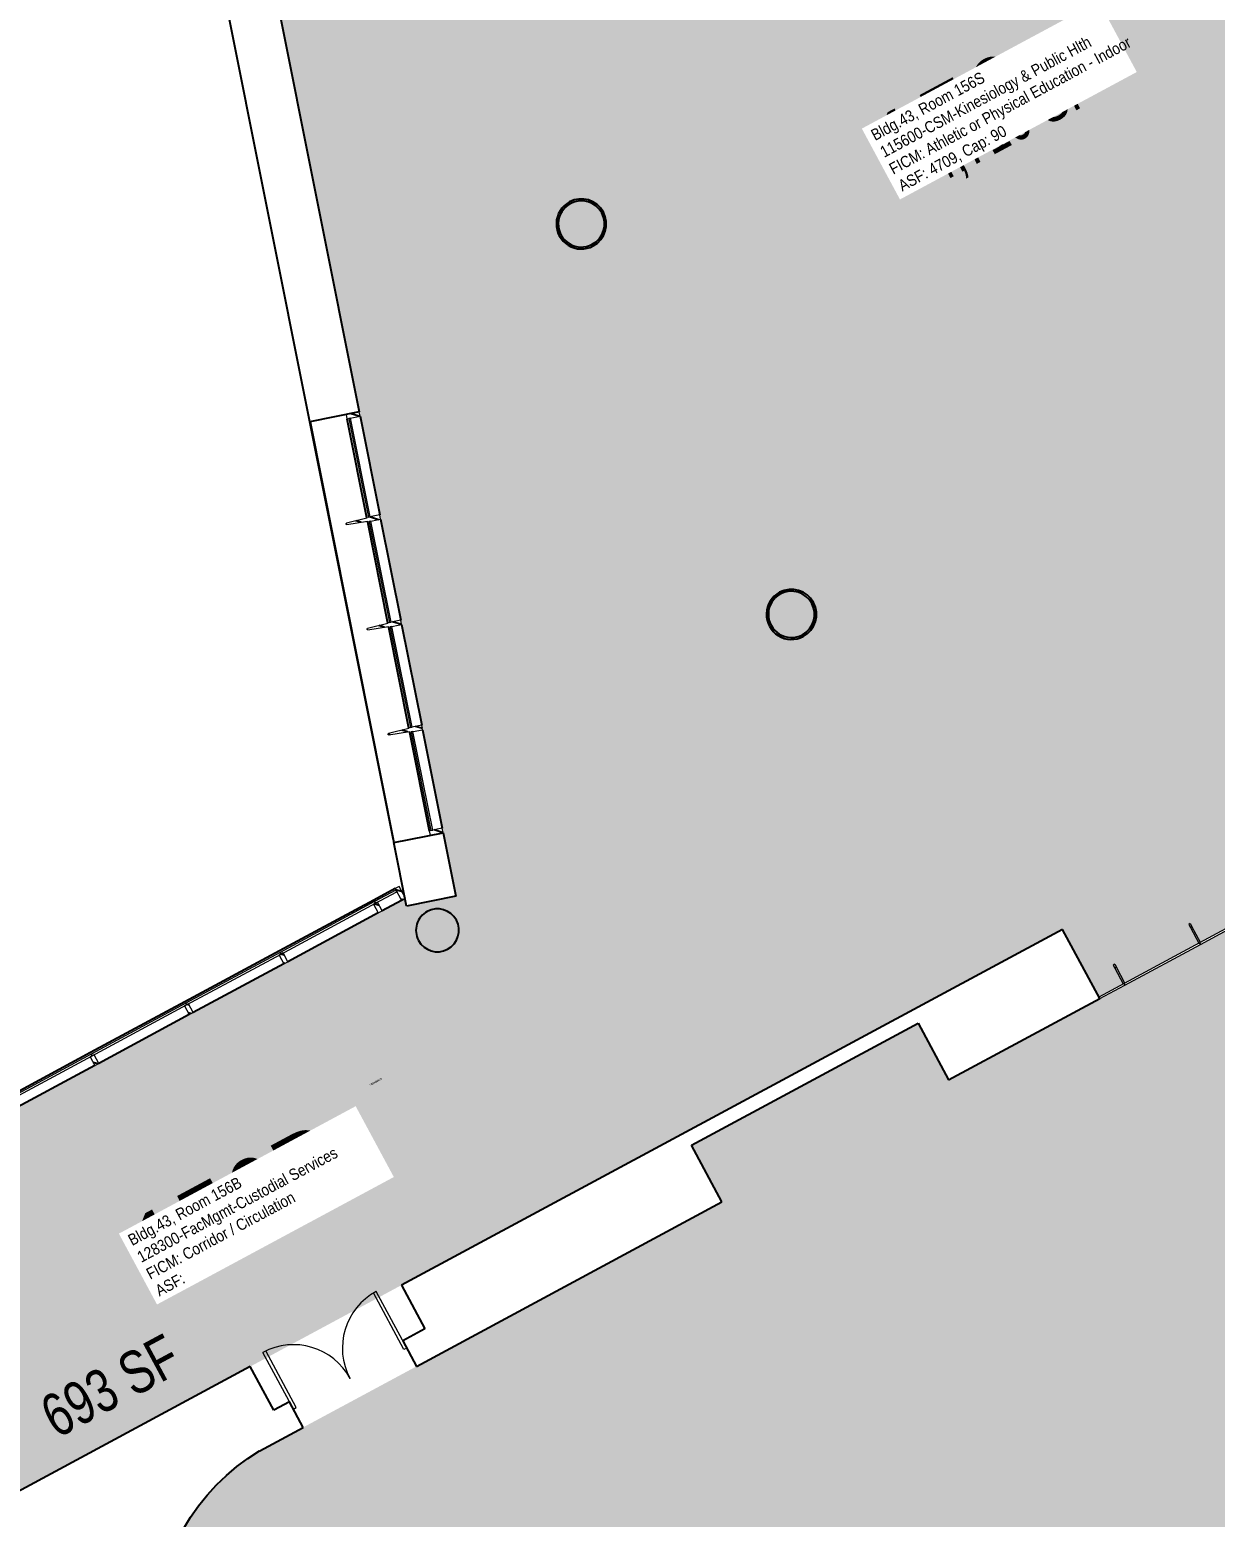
# Model space of a CAD drawing. Header units: inches. Extents: x 69213682 to 69221478, y 27658977 to 27667505.
# Drawn here: x 69218140 to 69218803, y 27662221 to 27663053 of the extents above; entities that cross this region are included whole.
import ezdxf
from ezdxf.enums import TextEntityAlignment as Align

# ---------------------------------------------------------------- set-up
doc = ezdxf.new("R2010")
doc.units = ezdxf.units.IN
doc.header["$LTSCALE"] = 100
doc.header["$MEASUREMENT"] = 0
for name, color, linetype in [('A-DOOR', 2, 'CONTINUOUS'), ('A-FLOR', 3, 'CONTINUOUS'), ('A-GLAZ', 1, 'CONTINUOUS'), ('A-IDEN-RNUM', 7, 'CONTINUOUS'), ('A-IDEN-SNUM', 4, 'CONTINUOUS'), ('A-IDEN-VNUM', 4, 'CONTINUOUS'), ('A-WALL', 5, 'CONTINUOUS'), ('AREA-TEXT', 3, 'CONTINUOUS'), ('Rooms-Category-Color', 7, 'CONTINUOUS'), ('Rooms-College-Color', 7, 'CONTINUOUS'), ('Rooms-Department-Color', 7, 'CONTINUOUS'), ('Rooms-Division-Color', 7, 'CONTINUOUS'), ('Rooms-Information', 7, 'CONTINUOUS')]:
    doc.layers.add(name, color=color, linetype=linetype)
doc.styles.add('CP_AREA', font='arial.ttf', dxfattribs={"height": 15})
doc.styles.add('CP_ROOMSNUMBER', font='arial.ttf', dxfattribs={"height": 1})
doc.styles.add('CP_ROOMVNUMBER', font='arial.ttf', dxfattribs={"width": 0.85, "height": 0.075})

# ---------------------------------------------------------------- blocks, each defined once
blk = doc.blocks.new('System Panel - SLO Glazed-147-BACKGROUND Level 1 Parent View')
at = {"layer": 'A-GLAZ', "lineweight": 15}
for p, q in [((6.77, 0.5), (-6.77, 0.5)), ((-6.77, 0.5), (-6.77, -0.5)), ((6.77, -0.5), (6.77, 0.5)), ((-6.77, -0.5), (6.77, -0.5))]:
    blk.add_line(p, q, dxfattribs=at)
blk = doc.blocks.new('System Panel - SLO Glazed-146-BACKGROUND Level 1 Parent View')
at = {"layer": 'A-GLAZ', "lineweight": 15}
for p, q in [((30, 0.5), (-30, 0.5)), ((-30, 0.5), (-30, -0.5)), ((30, -0.5), (30, 0.5)), ((-30, -0.5), (30, -0.5))]:
    blk.add_line(p, q, dxfattribs=at)
blk = doc.blocks.new('System Panel - SLO Glazed-145-BACKGROUND Level 1 Parent View')
at = {"layer": 'A-GLAZ', "lineweight": 15}
for p, q in [((30, 0.5), (-30, 0.5)), ((-30, 0.5), (-30, -0.5)), ((30, -0.5), (30, 0.5)), ((-30, -0.5), (30, -0.5))]:
    blk.add_line(p, q, dxfattribs=at)
blk = doc.blocks.new('System Panel - SLO Glazed-144-BACKGROUND Level 1 Parent View')
at = {"layer": 'A-GLAZ', "lineweight": 15}
for p, q in [((30, 0.5), (-30, 0.5)), ((-30, 0.5), (-30, -0.5)), ((30, -0.5), (30, 0.5)), ((-30, -0.5), (30, -0.5))]:
    blk.add_line(p, q, dxfattribs=at)
blk = doc.blocks.new('System Panel - SLO Glazed-935-BACKGROUND Level 1 Parent View')
at = {"layer": 'A-GLAZ', "lineweight": 15}
for p, q in [((30, 0.5), (-30, 0.5)), ((-30, 0.5), (-30, -0.5)), ((30, -0.5), (30, 0.5)), ((-30, -0.5), (30, -0.5))]:
    blk.add_line(p, q, dxfattribs=at)
blk = doc.blocks.new('System Panel - SLO Glazed-787-BACKGROUND Level 1 Parent View')
at = {"layer": 'A-GLAZ', "lineweight": 15}
for p, q in [((28.125, 0.5), (-28.125, 0.5)), ((-28.125, 0.5), (-28.125, -0.5)), ((28.125, -0.5), (28.125, 0.5)), ((-28.125, -0.5), (28.125, -0.5))]:
    blk.add_line(p, q, dxfattribs=at)
blk = doc.blocks.new('System Panel - SLO Glazed-786-BACKGROUND Level 1 Parent View')
at = {"layer": 'A-GLAZ', "lineweight": 15}
for p, q in [((28.125, 0.5), (-28.125, 0.5)), ((-28.125, 0.5), (-28.125, -0.5)), ((28.125, -0.5), (28.125, 0.5)), ((-28.125, -0.5), (28.125, -0.5))]:
    blk.add_line(p, q, dxfattribs=at)
blk = doc.blocks.new('System Panel - SLO Glazed-782-BACKGROUND Level 1 Parent View')
at = {"layer": 'A-GLAZ', "lineweight": 15}
for p, q in [((28.75, 0.5), (-28.75, 0.5)), ((-28.75, 0.5), (-28.75, -0.5)), ((28.75, -0.5), (28.75, 0.5)), ((-28.75, -0.5), (28.75, -0.5))]:
    blk.add_line(p, q, dxfattribs=at)
blk = doc.blocks.new('System Panel - SLO Glazed-780-BACKGROUND Level 1 Parent View')
at = {"layer": 'A-GLAZ', "lineweight": 15}
for p, q in [((28.75, 0.5), (-28.75, 0.5)), ((-28.75, 0.5), (-28.75, -0.5)), ((28.75, -0.5), (28.75, 0.5)), ((-28.75, -0.5), (28.75, -0.5))]:
    blk.add_line(p, q, dxfattribs=at)
blk = doc.blocks.new('System Panel - Glazed-472-BACKGROUND Level 1 Parent View')
at = {"layer": 'A-GLAZ', "lineweight": 15}
for p, q in [((8, 1.75), (-8, 1.75)), ((-8, 1.75), (-8, 0.75)), ((-8, 0.75), (8, 0.75)), ((8, 0.75), (8, 1.75))]:
    blk.add_line(p, q, dxfattribs=at)
blk = doc.blocks.new('System Panel - Glazed-471-BACKGROUND Level 1 Parent View')
at = {"layer": 'A-GLAZ', "lineweight": 15}
for p, q in [((24, 1.75), (-24, 1.75)), ((-24, 1.75), (-24, 0.75)), ((-24, 0.75), (24, 0.75)), ((24, 0.75), (24, 1.75))]:
    blk.add_line(p, q, dxfattribs=at)
blk = doc.blocks.new('System Panel - Glazed-470-BACKGROUND Level 1 Parent View')
at = {"layer": 'A-GLAZ', "lineweight": 15}
for p, q in [((24, 1.75), (-24, 1.75)), ((-24, 1.75), (-24, 0.75)), ((-24, 0.75), (24, 0.75)), ((24, 0.75), (24, 1.75))]:
    blk.add_line(p, q, dxfattribs=at)
blk = doc.blocks.new('Double-Flush - SLO 72_ x 93_ 60 MIN-351-BACKGROUND Level 1 Parent View')
at = {"layer": 'A-DOOR', "lineweight": 20}
for p, q in [((-36, -5.81), (-36, -41.81)), ((-36, -5.81), (-34.25, -5.81)), ((-34.25, -5.81), (-34.25, -41.81)), ((34.25, -5.81), (34.25, -41.77)), ((36, -5.81), (34.25, -5.81)), ((36, -5.81), (36, -41.81)), ((-36, -41.81), (-34.25, -41.81))]:
    blk.add_line(p, q, dxfattribs=at)
at = {"layer": 'A-DOOR', "lineweight": 5}
for centre, start, end in [((-36, -5.81), 270, 360), ((36, -5.81), 180, 270)]:
    blk.add_arc(centre, 36, start, end, dxfattribs=at)
blk = doc.blocks.new('Racquetball Mullion49 - Racquetball Mullion-187-BACKGROUND Level 1 Parent View')
at = {"layer": 'A-GLAZ', "lineweight": 15}
for p, q in [((-3929.56, -966.92), (-3939.56, -966.92)), ((-3939.56, -966.92), (-3939.56, -967.92)), ((-3939.56, -967.92), (-3929.56, -967.92)), ((-3929.56, -967.92), (-3929.56, -966.92)), ((-3927.56, -966.92), (-3929.56, -966.92)), ((-3927.56, -967.92), (-3929.56, -967.92)), ((-3927.56, -967.92), (-3927.56, -966.92))]:
    blk.add_line(p, q, dxfattribs=at)
blk = doc.blocks.new('Racquetball Mullion50 - Racquetball Mullion-186-BACKGROUND Level 1 Parent View')
at = {"layer": 'A-GLAZ', "lineweight": 15}
for p, q in [((-3929.56, -918.92), (-3939.56, -918.92)), ((-3939.56, -918.92), (-3939.56, -919.92)), ((-3939.56, -919.92), (-3929.56, -919.92)), ((-3929.56, -919.92), (-3929.56, -918.92)), ((-3927.56, -918.92), (-3929.56, -918.92)), ((-3927.56, -919.92), (-3929.56, -919.92)), ((-3927.56, -919.92), (-3927.56, -918.92))]:
    blk.add_line(p, q, dxfattribs=at)

msp = doc.modelspace()

# ---------------------------------------------------------------- hatches: boundary and pattern name
at = {"layer": 'A-GLAZ'}
h = msp.add_hatch(dxfattribs=at)
h.set_pattern_fill('FP1_74', color=256, angle=101.28965, style=0, pattern_type=2)
h.set_pattern_definition([(163.29, (69218295.09, 27662866.744), (-6.901, -22.986), []), (163.29, (69218292.246, 27662872.027), (-29.887, -16.086), []), (163.29, (69218297.933, 27662861.461), (-29.887, -16.086), [])])
h.paths.add_polyline_path([(69218316.98, 27662838.17), (69218317.47, 27662835.72), (69218324.83, 27662837.19), (69218324.34, 27662839.64)], flags=0)
at = {"layer": 'A-GLAZ', "extrusion": (0, 0, -1)}
h = msp.add_hatch(dxfattribs=at)
h.set_pattern_fill('FP1_66', color=256, angle=-101.28965, style=0, pattern_type=2)
h.set_pattern_definition([(16.71, (-69218306.714, 27662808.518), (-6.901, 22.986), []), (16.71, (-69218303.87, 27662813.8), (16.086, 29.887), []), (16.71, (-69218309.557, 27662803.235), (16.086, 29.887), [])])
edge = h.paths.add_edge_path(flags=0)
edge.add_line((-69218328.97, 27662778.11), (-69218336.33, 27662779.58))
edge.add_line((-69218336.33, 27662779.58), (-69218335.84, 27662782.03))
edge.add_line((-69218335.84, 27662782.03), (-69218328.48, 27662780.56))
edge.add_line((-69218328.48, 27662780.56), (-69218328.55, 27662780.23))
edge.add_line((-69218328.55, 27662780.23), (-69218317.24, 27662777.42))
edge.add_arc((-69218317.33, 27662777.06), 0.375, -98.82853, 76.03798, ccw=False)
edge.add_line((-69218317.39, 27662776.69), (-69218328.9, 27662778.47))
edge.add_line((-69218328.9, 27662778.47), (-69218328.97, 27662778.11))
h = msp.add_hatch(dxfattribs=at)
h.set_pattern_fill('FP1_65', color=256, angle=-101.28965, style=0, pattern_type=2)
h.set_pattern_definition([(16.71, (-69218318.338, 27662750.292), (-6.901, 22.986), []), (16.71, (-69218315.493, 27662755.575), (16.086, 29.887), []), (16.71, (-69218321.18, 27662745.01), (16.086, 29.887), [])])
edge = h.paths.add_edge_path(flags=0)
edge.add_line((-69218340.72, 27662719.27), (-69218348.07, 27662720.74))
edge.add_line((-69218348.07, 27662720.74), (-69218347.58, 27662723.19))
edge.add_line((-69218347.58, 27662723.19), (-69218340.23, 27662721.72))
edge.add_line((-69218340.23, 27662721.72), (-69218340.29, 27662721.39))
edge.add_line((-69218340.29, 27662721.39), (-69218328.98, 27662718.58))
edge.add_arc((-69218329.07, 27662718.22), 0.375, -98.82853, 76.03798, ccw=False)
edge.add_line((-69218329.13, 27662717.85), (-69218340.65, 27662719.64))
edge.add_line((-69218340.65, 27662719.64), (-69218340.72, 27662719.27))
h = msp.add_hatch(dxfattribs=at)
h.set_pattern_fill('FP1_64', color=256, angle=-101.28965, style=0, pattern_type=2)
h.set_pattern_definition([(16.71, (-69218329.961, 27662692.066), (-6.901, 22.986), []), (16.71, (-69218327.117, 27662697.35), (16.086, 29.887), []), (16.71, (-69218332.804, 27662686.783), (16.086, 29.887), [])])
edge = h.paths.add_edge_path(flags=0)
edge.add_line((-69218352.47, 27662660.43), (-69218359.82, 27662661.9))
edge.add_line((-69218359.82, 27662661.9), (-69218359.33, 27662664.35))
edge.add_line((-69218359.33, 27662664.35), (-69218351.98, 27662662.88))
edge.add_line((-69218351.98, 27662662.88), (-69218352.04, 27662662.56))
edge.add_line((-69218352.04, 27662662.56), (-69218340.73, 27662659.74))
edge.add_arc((-69218340.82, 27662659.38), 0.375, -98.82853, 76.03798, ccw=False)
edge.add_line((-69218340.88, 27662659.01), (-69218352.39, 27662660.8))
edge.add_line((-69218352.39, 27662660.8), (-69218352.47, 27662660.43))
h = msp.add_hatch(dxfattribs=at)
h.set_pattern_fill('FP1_63', color=256, angle=-101.28965, style=0, pattern_type=2)
h.set_pattern_definition([(16.71, (-69218341.585, 27662633.84), (-6.901, 22.986), []), (16.71, (-69218338.74, 27662639.123), (16.086, 29.887), []), (16.71, (-69218344.428, 27662628.557), (16.086, 29.887), [])])
h.paths.add_polyline_path([(-69218363.48, 27662605.27), (-69218363.97, 27662602.82), (-69218371.32, 27662604.28), (-69218370.83, 27662606.74)], flags=0)
at = {"layer": 'A-GLAZ'}
h = msp.add_hatch(dxfattribs=at)
h.set_pattern_fill('FP1_75', color=256, angle=28.28965, style=0, pattern_type=2)
h.set_pattern_definition([(163.29, (69218323.677, 27662603.919), (-6.901, -22.986), []), (163.29, (69218320.834, 27662609.202), (-29.887, -16.086), []), (163.29, (69218326.52, 27662598.635), (-29.887, -16.086), [])])
h.paths.add_polyline_path([(69218346.63, 27662574.19), (69218344.43, 27662573.01), (69218347.98, 27662566.4), (69218349.99, 27662567.48), (69218349.84, 27662568.24)], flags=0)
at = {"layer": 'A-GLAZ', "extrusion": (0, 0, -1)}
h = msp.add_hatch(dxfattribs=at)
h.set_pattern_fill('FP1_50', color=256, angle=-28.28965, style=0, pattern_type=2)
h.set_pattern_definition([(16.71, (-69218309.7, 27662596.396), (-6.901, 22.986), []), (16.71, (-69218306.856, 27662601.68), (16.086, 29.887), []), (16.71, (-69218312.543, 27662591.112), (16.086, 29.887), [])])
h.paths.add_polyline_path([(-69218337.16, 27662560.58), (-69218334.56, 27662565.42), (-69218332.35, 27662564.24), (-69218334.96, 27662559.4)], flags=0)
h = msp.add_hatch(dxfattribs=at)
h.set_pattern_fill('FP1_47', color=256, angle=-28.28965, style=0, pattern_type=2)
h.set_pattern_definition([(16.71, (-69218257.416, 27662568.256), (-6.901, 22.986), []), (16.71, (-69218254.573, 27662573.54), (16.086, 29.887), []), (16.71, (-69218260.26, 27662562.973), (16.086, 29.887), [])])
h.paths.add_polyline_path([(-69218284.33, 27662532.14), (-69218281.72, 27662536.99), (-69218279.52, 27662535.8), (-69218282.13, 27662530.96)], flags=0)
h = msp.add_hatch(dxfattribs=at)
h.set_pattern_fill('FP1_48', color=256, angle=-28.28965, style=0, pattern_type=2)
h.set_pattern_definition([(16.71, (-69218205.133, 27662540.117), (-6.901, 22.986), []), (16.71, (-69218202.29, 27662545.4), (16.086, 29.887), []), (16.71, (-69218207.976, 27662534.833), (16.086, 29.887), [])])
h.paths.add_polyline_path([(-69218231.49, 27662503.71), (-69218228.89, 27662508.55), (-69218226.69, 27662507.37), (-69218229.29, 27662502.52)], flags=0)
h = msp.add_hatch(dxfattribs=at)
h.set_pattern_fill('FP1_49', color=256, angle=-28.28965, style=0, pattern_type=2)
h.set_pattern_definition([(16.71, (-69218152.85, 27662511.977), (-6.901, 22.986), []), (16.71, (-69218150.006, 27662517.26), (16.086, 29.887), []), (16.71, (-69218155.693, 27662506.694), (16.086, 29.887), [])])
h.paths.add_polyline_path([(-69218178.66, 27662475.27), (-69218176.05, 27662480.12), (-69218173.85, 27662478.93), (-69218176.46, 27662474.09)], flags=0)
at = {"layer": 'Rooms-Category-Color', "true_color": 0xfbafa2}
msp.add_hatch(color=21, dxfattribs=at).paths.add_polyline_path([(69218200.14, 27663461.78), (69218378.42, 27662568.73), (69218462.36, 27662412.76), (69218717.75, 27662550.21), (69218738.13, 27662512.35), (69218893.11, 27662595.76), (69218872.74, 27662633.63), (69219023.31, 27662714.67), (69219033.03, 27662696.62), (69219099.07, 27662732.17), (69219089.95, 27662749.12), (69219122.53, 27662766.65), (69218625.26, 27663690.58)])
at = {"layer": 'Rooms-Category-Color', "true_color": 0xffe090}
h = msp.add_hatch(color=41, dxfattribs=at)
edge = h.paths.add_edge_path()
edge.add_line((69218510.21, 27662429.43), (69218527.27, 27662397.73))
edge.add_line((69218527.27, 27662397.73), (69218356.44, 27662305.78))
edge.add_line((69218356.44, 27662305.78), (69218293.04, 27662271.66))
edge.add_line((69218293.04, 27662271.66), (69218268.67, 27662258.55))
edge.add_line((69218268.67, 27662258.55), (69218268.67, 27662258.55))
edge.add_line((69218268.67, 27662258.55), (69218268.56, 27662258.48))
edge.add_line((69218268.56, 27662258.48), (69218262.09, 27662254.3))
edge.add_line((69218262.09, 27662254.3), (69218255.9, 27662249.72))
edge.add_line((69218255.9, 27662249.72), (69218250.02, 27662244.75))
edge.add_line((69218250.02, 27662244.75), (69218244.47, 27662239.41))
edge.add_line((69218244.47, 27662239.41), (69218239.27, 27662233.73))
edge.add_line((69218239.27, 27662233.73), (69218234.45, 27662227.73))
edge.add_line((69218234.45, 27662227.73), (69218230.02, 27662221.43))
edge.add_line((69218230.02, 27662221.43), (69218226.01, 27662214.86))
edge.add_line((69218226.01, 27662214.86), (69218222.43, 27662208.04))
edge.add_line((69218222.43, 27662208.04), (69218219.29, 27662201.01))
edge.add_line((69218219.29, 27662201.01), (69218216.6, 27662193.8))
edge.add_line((69218216.6, 27662193.8), (69218214.39, 27662186.42))
edge.add_line((69218214.39, 27662186.42), (69218212.65, 27662178.92))
edge.add_line((69218212.65, 27662178.92), (69218211.4, 27662171.32))
edge.add_line((69218211.4, 27662171.32), (69218210.64, 27662163.66))
edge.add_line((69218210.64, 27662163.66), (69218210.37, 27662155.97))
edge.add_line((69218210.37, 27662155.97), (69218210.6, 27662148.27))
edge.add_line((69218210.6, 27662148.27), (69218211.31, 27662140.6))
edge.add_line((69218211.31, 27662140.6), (69218212.52, 27662133))
edge.add_line((69218212.52, 27662133), (69218214.22, 27662125.49))
edge.add_line((69218214.22, 27662125.49), (69218216.39, 27662118.1))
edge.add_line((69218216.39, 27662118.1), (69218219.03, 27662110.87))
edge.add_line((69218219.03, 27662110.87), (69218222.13, 27662103.82))
edge.add_line((69218222.13, 27662103.82), (69218222.18, 27662103.7))
edge.add_line((69218222.18, 27662103.7), (69218222.18, 27662103.7))
edge.add_line((69218222.18, 27662103.7), (69218572.5, 27661452.81))
edge.add_line((69218572.5, 27661452.81), (69218606.63, 27661389.41))
edge.add_line((69218606.63, 27661389.41), (69218702.6, 27661211.09))
edge.add_arc((69218808.26, 27661267.96), 120, 208.28965, 298.28965)
edge.add_line((69218865.14, 27661162.3), (69218886.27, 27661173.67))
edge.add_line((69218886.27, 27661173.67), (69218949.67, 27661207.79))
edge.add_line((69218949.67, 27661207.79), (69219118.74, 27661298.79))
edge.add_line((69219118.74, 27661298.79), (69219136.69, 27661265.44))
edge.add_line((69219136.69, 27661265.44), (69219263.49, 27661333.68))
edge.add_line((69219263.49, 27661333.68), (69219245.54, 27661367.03))
edge.add_line((69219245.54, 27661367.03), (69219414.61, 27661458.03))
edge.add_line((69219414.61, 27661458.03), (69219478.01, 27661492.15))
edge.add_line((69219478.01, 27661492.15), (69219499.14, 27661503.52))
edge.add_arc((69219442.27, 27661609.19), 120, 298.28965, 388.28965)
edge.add_line((69219547.94, 27661666.06), (69219492.49, 27661769.09))
edge.add_line((69219492.49, 27661769.09), (69219453.15, 27661842.18))
edge.add_line((69219453.15, 27661842.18), (69219419.03, 27661905.58))
edge.add_line((69219419.03, 27661905.58), (69219374.95, 27661987.47))
edge.add_line((69219374.95, 27661987.47), (69219363.58, 27662008.6))
edge.add_line((69219363.58, 27662008.6), (69219356.14, 27662022.42))
edge.add_line((69219356.14, 27662022.42), (69219355.91, 27662022.86))
edge.add_line((69219355.91, 27662022.86), (69219348.77, 27662036.12))
edge.add_line((69219348.77, 27662036.12), (69219269.15, 27662184.05))
edge.add_line((69219269.15, 27662184.05), (69219254.58, 27662211.13))
edge.add_line((69219254.58, 27662211.13), (69219243.2, 27662232.27))
edge.add_line((69219243.2, 27662232.27), (69219199.13, 27662314.16))
edge.add_line((69219199.13, 27662314.16), (69219165, 27662377.56))
edge.add_line((69219165, 27662377.56), (69219070.22, 27662553.67))
edge.add_arc((69218964.55, 27662496.8), 120, 28.28965, 118.28965)
edge.add_line((69218907.68, 27662602.47), (69218893.59, 27662594.88))
edge.add_line((69218893.59, 27662594.88), (69218879.5, 27662587.3))
edge.add_line((69218879.5, 27662587.3), (69218837.23, 27662564.55))
edge.add_line((69218837.23, 27662564.55), (69218794.97, 27662541.8))
edge.add_line((69218794.97, 27662541.8), (69218752.7, 27662519.06))
edge.add_line((69218752.7, 27662519.06), (69218738.6, 27662511.47))
edge.add_line((69218738.6, 27662511.47), (69218654.08, 27662465.98))
edge.add_line((69218654.08, 27662465.98), (69218637.01, 27662497.68))
edge.add_line((69218637.01, 27662497.68), (69218510.21, 27662429.43))
at = {"layer": 'Rooms-Category-Color', "true_color": 0xadadad}
msp.add_hatch(color=253, dxfattribs=at).paths.add_polyline_path([(69217857.3, 27662243.86), (69217922.72, 27662122.32), (69218462.36, 27662412.76), (69218378.42, 27662568.73), (69218350.84, 27662563.23), (69218349.99, 27662567.48), (69218108.13, 27662437.31), (69218132.52, 27662391.99)])
at = {"layer": 'Rooms-College-Color', "true_color": 0xffe090}
msp.add_hatch(color=41, dxfattribs=at).paths.add_polyline_path([(69218200.14, 27663461.78), (69218378.42, 27662568.73), (69218462.36, 27662412.76), (69218717.75, 27662550.21), (69218738.13, 27662512.35), (69218893.11, 27662595.76), (69218872.74, 27662633.63), (69219023.31, 27662714.67), (69219033.03, 27662696.62), (69219099.07, 27662732.17), (69219089.95, 27662749.12), (69219122.53, 27662766.65), (69218625.26, 27663690.58)])
at = {"layer": 'Rooms-College-Color', "true_color": 0xadadad}
h = msp.add_hatch(color=253, dxfattribs=at)
edge = h.paths.add_edge_path()
edge.add_line((69218510.21, 27662429.43), (69218527.27, 27662397.73))
edge.add_line((69218527.27, 27662397.73), (69218356.44, 27662305.78))
edge.add_line((69218356.44, 27662305.78), (69218293.04, 27662271.66))
edge.add_line((69218293.04, 27662271.66), (69218268.67, 27662258.55))
edge.add_line((69218268.67, 27662258.55), (69218268.67, 27662258.55))
edge.add_line((69218268.67, 27662258.55), (69218268.56, 27662258.48))
edge.add_line((69218268.56, 27662258.48), (69218262.09, 27662254.3))
edge.add_line((69218262.09, 27662254.3), (69218255.9, 27662249.72))
edge.add_line((69218255.9, 27662249.72), (69218250.02, 27662244.75))
edge.add_line((69218250.02, 27662244.75), (69218244.47, 27662239.41))
edge.add_line((69218244.47, 27662239.41), (69218239.27, 27662233.73))
edge.add_line((69218239.27, 27662233.73), (69218234.45, 27662227.73))
edge.add_line((69218234.45, 27662227.73), (69218230.02, 27662221.43))
edge.add_line((69218230.02, 27662221.43), (69218226.01, 27662214.86))
edge.add_line((69218226.01, 27662214.86), (69218222.43, 27662208.04))
edge.add_line((69218222.43, 27662208.04), (69218219.29, 27662201.01))
edge.add_line((69218219.29, 27662201.01), (69218216.6, 27662193.8))
edge.add_line((69218216.6, 27662193.8), (69218214.39, 27662186.42))
edge.add_line((69218214.39, 27662186.42), (69218212.65, 27662178.92))
edge.add_line((69218212.65, 27662178.92), (69218211.4, 27662171.32))
edge.add_line((69218211.4, 27662171.32), (69218210.64, 27662163.66))
edge.add_line((69218210.64, 27662163.66), (69218210.37, 27662155.97))
edge.add_line((69218210.37, 27662155.97), (69218210.6, 27662148.27))
edge.add_line((69218210.6, 27662148.27), (69218211.31, 27662140.6))
edge.add_line((69218211.31, 27662140.6), (69218212.52, 27662133))
edge.add_line((69218212.52, 27662133), (69218214.22, 27662125.49))
edge.add_line((69218214.22, 27662125.49), (69218216.39, 27662118.1))
edge.add_line((69218216.39, 27662118.1), (69218219.03, 27662110.87))
edge.add_line((69218219.03, 27662110.87), (69218222.13, 27662103.82))
edge.add_line((69218222.13, 27662103.82), (69218222.18, 27662103.7))
edge.add_line((69218222.18, 27662103.7), (69218222.18, 27662103.7))
edge.add_line((69218222.18, 27662103.7), (69218572.5, 27661452.81))
edge.add_line((69218572.5, 27661452.81), (69218606.63, 27661389.41))
edge.add_line((69218606.63, 27661389.41), (69218702.6, 27661211.09))
edge.add_arc((69218808.26, 27661267.96), 120, 208.28965, 298.28965)
edge.add_line((69218865.14, 27661162.3), (69218886.27, 27661173.67))
edge.add_line((69218886.27, 27661173.67), (69218949.67, 27661207.79))
edge.add_line((69218949.67, 27661207.79), (69219118.74, 27661298.79))
edge.add_line((69219118.74, 27661298.79), (69219136.69, 27661265.44))
edge.add_line((69219136.69, 27661265.44), (69219263.49, 27661333.68))
edge.add_line((69219263.49, 27661333.68), (69219245.54, 27661367.03))
edge.add_line((69219245.54, 27661367.03), (69219414.61, 27661458.03))
edge.add_line((69219414.61, 27661458.03), (69219478.01, 27661492.15))
edge.add_line((69219478.01, 27661492.15), (69219499.14, 27661503.52))
edge.add_arc((69219442.27, 27661609.19), 120, 298.28965, 388.28965)
edge.add_line((69219547.94, 27661666.06), (69219492.49, 27661769.09))
edge.add_line((69219492.49, 27661769.09), (69219453.15, 27661842.18))
edge.add_line((69219453.15, 27661842.18), (69219419.03, 27661905.58))
edge.add_line((69219419.03, 27661905.58), (69219374.95, 27661987.47))
edge.add_line((69219374.95, 27661987.47), (69219363.58, 27662008.6))
edge.add_line((69219363.58, 27662008.6), (69219356.14, 27662022.42))
edge.add_line((69219356.14, 27662022.42), (69219355.91, 27662022.86))
edge.add_line((69219355.91, 27662022.86), (69219348.77, 27662036.12))
edge.add_line((69219348.77, 27662036.12), (69219269.15, 27662184.05))
edge.add_line((69219269.15, 27662184.05), (69219254.58, 27662211.13))
edge.add_line((69219254.58, 27662211.13), (69219243.2, 27662232.27))
edge.add_line((69219243.2, 27662232.27), (69219199.13, 27662314.16))
edge.add_line((69219199.13, 27662314.16), (69219165, 27662377.56))
edge.add_line((69219165, 27662377.56), (69219070.22, 27662553.67))
edge.add_arc((69218964.55, 27662496.8), 120, 28.28965, 118.28965)
edge.add_line((69218907.68, 27662602.47), (69218893.59, 27662594.88))
edge.add_line((69218893.59, 27662594.88), (69218879.5, 27662587.3))
edge.add_line((69218879.5, 27662587.3), (69218837.23, 27662564.55))
edge.add_line((69218837.23, 27662564.55), (69218794.97, 27662541.8))
edge.add_line((69218794.97, 27662541.8), (69218752.7, 27662519.06))
edge.add_line((69218752.7, 27662519.06), (69218738.6, 27662511.47))
edge.add_line((69218738.6, 27662511.47), (69218654.08, 27662465.98))
edge.add_line((69218654.08, 27662465.98), (69218637.01, 27662497.68))
edge.add_line((69218637.01, 27662497.68), (69218510.21, 27662429.43))
msp.add_hatch(color=253, dxfattribs=at).paths.add_polyline_path([(69217857.3, 27662243.86), (69217922.72, 27662122.32), (69218462.36, 27662412.76), (69218378.42, 27662568.73), (69218350.84, 27662563.23), (69218349.99, 27662567.48), (69218108.13, 27662437.31), (69218132.52, 27662391.99)])
at = {"layer": 'Rooms-Department-Color', "true_color": 0xffe090}
msp.add_hatch(color=41, dxfattribs=at).paths.add_polyline_path([(69218200.14, 27663461.78), (69218378.42, 27662568.73), (69218462.36, 27662412.76), (69218717.75, 27662550.21), (69218738.13, 27662512.35), (69218893.11, 27662595.76), (69218872.74, 27662633.63), (69219023.31, 27662714.67), (69219033.03, 27662696.62), (69219099.07, 27662732.17), (69219089.95, 27662749.12), (69219122.53, 27662766.65), (69218625.26, 27663690.58)])
at = {"layer": 'Rooms-Department-Color', "true_color": 0x604aed}
h = msp.add_hatch(color=173, dxfattribs=at)
edge = h.paths.add_edge_path()
edge.add_line((69218510.21, 27662429.43), (69218527.27, 27662397.73))
edge.add_line((69218527.27, 27662397.73), (69218356.44, 27662305.78))
edge.add_line((69218356.44, 27662305.78), (69218293.04, 27662271.66))
edge.add_line((69218293.04, 27662271.66), (69218268.67, 27662258.55))
edge.add_line((69218268.67, 27662258.55), (69218268.67, 27662258.55))
edge.add_line((69218268.67, 27662258.55), (69218268.56, 27662258.48))
edge.add_line((69218268.56, 27662258.48), (69218262.09, 27662254.3))
edge.add_line((69218262.09, 27662254.3), (69218255.9, 27662249.72))
edge.add_line((69218255.9, 27662249.72), (69218250.02, 27662244.75))
edge.add_line((69218250.02, 27662244.75), (69218244.47, 27662239.41))
edge.add_line((69218244.47, 27662239.41), (69218239.27, 27662233.73))
edge.add_line((69218239.27, 27662233.73), (69218234.45, 27662227.73))
edge.add_line((69218234.45, 27662227.73), (69218230.02, 27662221.43))
edge.add_line((69218230.02, 27662221.43), (69218226.01, 27662214.86))
edge.add_line((69218226.01, 27662214.86), (69218222.43, 27662208.04))
edge.add_line((69218222.43, 27662208.04), (69218219.29, 27662201.01))
edge.add_line((69218219.29, 27662201.01), (69218216.6, 27662193.8))
edge.add_line((69218216.6, 27662193.8), (69218214.39, 27662186.42))
edge.add_line((69218214.39, 27662186.42), (69218212.65, 27662178.92))
edge.add_line((69218212.65, 27662178.92), (69218211.4, 27662171.32))
edge.add_line((69218211.4, 27662171.32), (69218210.64, 27662163.66))
edge.add_line((69218210.64, 27662163.66), (69218210.37, 27662155.97))
edge.add_line((69218210.37, 27662155.97), (69218210.6, 27662148.27))
edge.add_line((69218210.6, 27662148.27), (69218211.31, 27662140.6))
edge.add_line((69218211.31, 27662140.6), (69218212.52, 27662133))
edge.add_line((69218212.52, 27662133), (69218214.22, 27662125.49))
edge.add_line((69218214.22, 27662125.49), (69218216.39, 27662118.1))
edge.add_line((69218216.39, 27662118.1), (69218219.03, 27662110.87))
edge.add_line((69218219.03, 27662110.87), (69218222.13, 27662103.82))
edge.add_line((69218222.13, 27662103.82), (69218222.18, 27662103.7))
edge.add_line((69218222.18, 27662103.7), (69218222.18, 27662103.7))
edge.add_line((69218222.18, 27662103.7), (69218572.5, 27661452.81))
edge.add_line((69218572.5, 27661452.81), (69218606.63, 27661389.41))
edge.add_line((69218606.63, 27661389.41), (69218702.6, 27661211.09))
edge.add_arc((69218808.26, 27661267.96), 120, 208.28965, 298.28965)
edge.add_line((69218865.14, 27661162.3), (69218886.27, 27661173.67))
edge.add_line((69218886.27, 27661173.67), (69218949.67, 27661207.79))
edge.add_line((69218949.67, 27661207.79), (69219118.74, 27661298.79))
edge.add_line((69219118.74, 27661298.79), (69219136.69, 27661265.44))
edge.add_line((69219136.69, 27661265.44), (69219263.49, 27661333.68))
edge.add_line((69219263.49, 27661333.68), (69219245.54, 27661367.03))
edge.add_line((69219245.54, 27661367.03), (69219414.61, 27661458.03))
edge.add_line((69219414.61, 27661458.03), (69219478.01, 27661492.15))
edge.add_line((69219478.01, 27661492.15), (69219499.14, 27661503.52))
edge.add_arc((69219442.27, 27661609.19), 120, 298.28965, 388.28965)
edge.add_line((69219547.94, 27661666.06), (69219492.49, 27661769.09))
edge.add_line((69219492.49, 27661769.09), (69219453.15, 27661842.18))
edge.add_line((69219453.15, 27661842.18), (69219419.03, 27661905.58))
edge.add_line((69219419.03, 27661905.58), (69219374.95, 27661987.47))
edge.add_line((69219374.95, 27661987.47), (69219363.58, 27662008.6))
edge.add_line((69219363.58, 27662008.6), (69219356.14, 27662022.42))
edge.add_line((69219356.14, 27662022.42), (69219355.91, 27662022.86))
edge.add_line((69219355.91, 27662022.86), (69219348.77, 27662036.12))
edge.add_line((69219348.77, 27662036.12), (69219269.15, 27662184.05))
edge.add_line((69219269.15, 27662184.05), (69219254.58, 27662211.13))
edge.add_line((69219254.58, 27662211.13), (69219243.2, 27662232.27))
edge.add_line((69219243.2, 27662232.27), (69219199.13, 27662314.16))
edge.add_line((69219199.13, 27662314.16), (69219165, 27662377.56))
edge.add_line((69219165, 27662377.56), (69219070.22, 27662553.67))
edge.add_arc((69218964.55, 27662496.8), 120, 28.28965, 118.28965)
edge.add_line((69218907.68, 27662602.47), (69218893.59, 27662594.88))
edge.add_line((69218893.59, 27662594.88), (69218879.5, 27662587.3))
edge.add_line((69218879.5, 27662587.3), (69218837.23, 27662564.55))
edge.add_line((69218837.23, 27662564.55), (69218794.97, 27662541.8))
edge.add_line((69218794.97, 27662541.8), (69218752.7, 27662519.06))
edge.add_line((69218752.7, 27662519.06), (69218738.6, 27662511.47))
edge.add_line((69218738.6, 27662511.47), (69218654.08, 27662465.98))
edge.add_line((69218654.08, 27662465.98), (69218637.01, 27662497.68))
edge.add_line((69218637.01, 27662497.68), (69218510.21, 27662429.43))
at = {"layer": 'Rooms-Department-Color', "true_color": 0xacacac}
msp.add_hatch(color=253, dxfattribs=at).paths.add_polyline_path([(69217857.3, 27662243.86), (69217922.72, 27662122.32), (69218462.36, 27662412.76), (69218378.42, 27662568.73), (69218350.84, 27662563.23), (69218349.99, 27662567.48), (69218108.13, 27662437.31), (69218132.52, 27662391.99)])
at = {"layer": 'Rooms-Division-Color', "true_color": 0xffe090}
msp.add_hatch(color=41, dxfattribs=at).paths.add_polyline_path([(69218200.14, 27663461.78), (69218378.42, 27662568.73), (69218462.36, 27662412.76), (69218717.75, 27662550.21), (69218738.13, 27662512.35), (69218893.11, 27662595.76), (69218872.74, 27662633.63), (69219023.31, 27662714.67), (69219033.03, 27662696.62), (69219099.07, 27662732.17), (69219089.95, 27662749.12), (69219122.53, 27662766.65), (69218625.26, 27663690.58)])
at = {"layer": 'Rooms-Division-Color', "true_color": 0x604aed}
h = msp.add_hatch(color=173, dxfattribs=at)
edge = h.paths.add_edge_path()
edge.add_line((69218510.21, 27662429.43), (69218527.27, 27662397.73))
edge.add_line((69218527.27, 27662397.73), (69218356.44, 27662305.78))
edge.add_line((69218356.44, 27662305.78), (69218293.04, 27662271.66))
edge.add_line((69218293.04, 27662271.66), (69218268.67, 27662258.55))
edge.add_line((69218268.67, 27662258.55), (69218268.67, 27662258.55))
edge.add_line((69218268.67, 27662258.55), (69218268.56, 27662258.48))
edge.add_line((69218268.56, 27662258.48), (69218262.09, 27662254.3))
edge.add_line((69218262.09, 27662254.3), (69218255.9, 27662249.72))
edge.add_line((69218255.9, 27662249.72), (69218250.02, 27662244.75))
edge.add_line((69218250.02, 27662244.75), (69218244.47, 27662239.41))
edge.add_line((69218244.47, 27662239.41), (69218239.27, 27662233.73))
edge.add_line((69218239.27, 27662233.73), (69218234.45, 27662227.73))
edge.add_line((69218234.45, 27662227.73), (69218230.02, 27662221.43))
edge.add_line((69218230.02, 27662221.43), (69218226.01, 27662214.86))
edge.add_line((69218226.01, 27662214.86), (69218222.43, 27662208.04))
edge.add_line((69218222.43, 27662208.04), (69218219.29, 27662201.01))
edge.add_line((69218219.29, 27662201.01), (69218216.6, 27662193.8))
edge.add_line((69218216.6, 27662193.8), (69218214.39, 27662186.42))
edge.add_line((69218214.39, 27662186.42), (69218212.65, 27662178.92))
edge.add_line((69218212.65, 27662178.92), (69218211.4, 27662171.32))
edge.add_line((69218211.4, 27662171.32), (69218210.64, 27662163.66))
edge.add_line((69218210.64, 27662163.66), (69218210.37, 27662155.97))
edge.add_line((69218210.37, 27662155.97), (69218210.6, 27662148.27))
edge.add_line((69218210.6, 27662148.27), (69218211.31, 27662140.6))
edge.add_line((69218211.31, 27662140.6), (69218212.52, 27662133))
edge.add_line((69218212.52, 27662133), (69218214.22, 27662125.49))
edge.add_line((69218214.22, 27662125.49), (69218216.39, 27662118.1))
edge.add_line((69218216.39, 27662118.1), (69218219.03, 27662110.87))
edge.add_line((69218219.03, 27662110.87), (69218222.13, 27662103.82))
edge.add_line((69218222.13, 27662103.82), (69218222.18, 27662103.7))
edge.add_line((69218222.18, 27662103.7), (69218222.18, 27662103.7))
edge.add_line((69218222.18, 27662103.7), (69218572.5, 27661452.81))
edge.add_line((69218572.5, 27661452.81), (69218606.63, 27661389.41))
edge.add_line((69218606.63, 27661389.41), (69218702.6, 27661211.09))
edge.add_arc((69218808.26, 27661267.96), 120, 208.28965, 298.28965)
edge.add_line((69218865.14, 27661162.3), (69218886.27, 27661173.67))
edge.add_line((69218886.27, 27661173.67), (69218949.67, 27661207.79))
edge.add_line((69218949.67, 27661207.79), (69219118.74, 27661298.79))
edge.add_line((69219118.74, 27661298.79), (69219136.69, 27661265.44))
edge.add_line((69219136.69, 27661265.44), (69219263.49, 27661333.68))
edge.add_line((69219263.49, 27661333.68), (69219245.54, 27661367.03))
edge.add_line((69219245.54, 27661367.03), (69219414.61, 27661458.03))
edge.add_line((69219414.61, 27661458.03), (69219478.01, 27661492.15))
edge.add_line((69219478.01, 27661492.15), (69219499.14, 27661503.52))
edge.add_arc((69219442.27, 27661609.19), 120, 298.28965, 388.28965)
edge.add_line((69219547.94, 27661666.06), (69219492.49, 27661769.09))
edge.add_line((69219492.49, 27661769.09), (69219453.15, 27661842.18))
edge.add_line((69219453.15, 27661842.18), (69219419.03, 27661905.58))
edge.add_line((69219419.03, 27661905.58), (69219374.95, 27661987.47))
edge.add_line((69219374.95, 27661987.47), (69219363.58, 27662008.6))
edge.add_line((69219363.58, 27662008.6), (69219356.14, 27662022.42))
edge.add_line((69219356.14, 27662022.42), (69219355.91, 27662022.86))
edge.add_line((69219355.91, 27662022.86), (69219348.77, 27662036.12))
edge.add_line((69219348.77, 27662036.12), (69219269.15, 27662184.05))
edge.add_line((69219269.15, 27662184.05), (69219254.58, 27662211.13))
edge.add_line((69219254.58, 27662211.13), (69219243.2, 27662232.27))
edge.add_line((69219243.2, 27662232.27), (69219199.13, 27662314.16))
edge.add_line((69219199.13, 27662314.16), (69219165, 27662377.56))
edge.add_line((69219165, 27662377.56), (69219070.22, 27662553.67))
edge.add_arc((69218964.55, 27662496.8), 120, 28.28965, 118.28965)
edge.add_line((69218907.68, 27662602.47), (69218893.59, 27662594.88))
edge.add_line((69218893.59, 27662594.88), (69218879.5, 27662587.3))
edge.add_line((69218879.5, 27662587.3), (69218837.23, 27662564.55))
edge.add_line((69218837.23, 27662564.55), (69218794.97, 27662541.8))
edge.add_line((69218794.97, 27662541.8), (69218752.7, 27662519.06))
edge.add_line((69218752.7, 27662519.06), (69218738.6, 27662511.47))
edge.add_line((69218738.6, 27662511.47), (69218654.08, 27662465.98))
edge.add_line((69218654.08, 27662465.98), (69218637.01, 27662497.68))
edge.add_line((69218637.01, 27662497.68), (69218510.21, 27662429.43))
at = {"layer": 'Rooms-Division-Color', "true_color": 0xadadad}
msp.add_hatch(color=253, dxfattribs=at).paths.add_polyline_path([(69217857.3, 27662243.86), (69217922.72, 27662122.32), (69218462.36, 27662412.76), (69218378.42, 27662568.73), (69218350.84, 27662563.23), (69218349.99, 27662567.48), (69218108.13, 27662437.31), (69218132.52, 27662391.99)])

# ---------------------------------------------------------------- linework, layer by layer
at = {"layer": 'A-FLOR'}
for centre, radius, start, end in [((69218448.61, 27662944.79), 14, 118.28965, 298.28965), ((69218448.61, 27662944.79), 12.94, 118.28965, 298.28965), ((69218448.61, 27662944.79), 14, 298.28965, 118.28965), ((69218448.61, 27662944.79), 12.94, 298.28965, 118.28965), ((69218566.15, 27662726.41), 14, 118.28965, 298.28965), ((69218566.15, 27662726.41), 12.94, 118.28965, 298.28965), ((69218566.15, 27662726.41), 14, 298.28965, 118.28965), ((69218566.15, 27662726.41), 12.94, 298.28965, 118.28965)]:
    msp.add_arc(centre, radius, start, end, dxfattribs=at)
at = {"layer": 'A-GLAZ', "lineweight": 20}
for p, q in [((69218324.34, 27662839.64), (69218316.98, 27662838.17)), ((69218316.98, 27662838.17), (69218317.47, 27662835.72)), ((69218317.47, 27662835.72), (69218324.83, 27662837.19)), ((69218324.83, 27662837.19), (69218324.34, 27662839.64)), ((69218346.63, 27662574.19), (69218344.43, 27662573.01)), ((69218344.43, 27662573.01), (69218347.98, 27662566.4)), ((69218350.19, 27662567.59), (69218346.63, 27662574.19)), ((69218347.98, 27662566.4), (69218350.19, 27662567.59))]:
    msp.add_line(p, q, dxfattribs=at)
at = {"layer": 'A-GLAZ'}
for p, q in [((69218324.83, 27662837.19), (69218335.84, 27662782.03)), ((69218343.48, 27662600.1), (69218296.76, 27662834.13)), ((69218296.82, 27662834.15), (69218343.8, 27662598.79)), ((69218317.47, 27662835.72), (69218328.48, 27662780.56)), ((69218328.97, 27662778.11), (69218340.23, 27662721.72)), ((69218336.33, 27662779.58), (69218347.58, 27662723.19)), ((69218348.07, 27662720.74), (69218359.33, 27662664.35)), ((69218340.72, 27662719.27), (69218351.98, 27662662.88)), ((69218359.82, 27662661.9), (69218370.83, 27662606.74)), ((69218352.47, 27662660.43), (69218363.48, 27662605.27)), ((69218344.43, 27662573.01), (69218332.51, 27662566.59)), ((69218332.51, 27662566.59), (69218279.67, 27662538.16)), ((69218347.98, 27662566.4), (69218337.16, 27662560.58)), ((69218334.96, 27662559.4), (69218284.33, 27662532.14)), ((69218279.67, 27662538.16), (69218226.84, 27662509.72)), ((69218282.13, 27662530.96), (69218231.49, 27662503.71)), ((69218226.84, 27662509.72), (69218174.01, 27662481.28)), ((69218229.29, 27662502.52), (69218178.66, 27662475.27)), ((69218174.01, 27662481.28), (69218121.17, 27662452.85)), ((69218176.46, 27662474.09), (69218125.83, 27662446.84))]:
    msp.add_line(p, q, dxfattribs=at)
at = {"layer": 'A-GLAZ', "lineweight": 20, "extrusion": (0, 0, -1)}
for p, q in [((69218328.55, 27662780.23), (69218317.24, 27662777.42)), ((69218317.39, 27662776.69), (69218328.9, 27662778.47)), ((69218335.84, 27662782.03), (69218328.48, 27662780.56)), ((69218328.48, 27662780.56), (69218328.55, 27662780.23)), ((69218328.9, 27662778.47), (69218328.97, 27662778.11)), ((69218328.97, 27662778.11), (69218336.33, 27662779.58)), ((69218336.33, 27662779.58), (69218335.84, 27662782.03)), ((69218340.29, 27662721.39), (69218328.98, 27662718.58)), ((69218347.58, 27662723.19), (69218340.23, 27662721.72)), ((69218340.23, 27662721.72), (69218340.29, 27662721.39)), ((69218340.72, 27662719.27), (69218348.07, 27662720.74)), ((69218348.07, 27662720.74), (69218347.58, 27662723.19)), ((69218329.13, 27662717.85), (69218340.65, 27662719.64)), ((69218340.65, 27662719.64), (69218340.72, 27662719.27)), ((69218352.04, 27662662.56), (69218340.73, 27662659.74)), ((69218359.33, 27662664.35), (69218351.98, 27662662.88)), ((69218351.98, 27662662.88), (69218352.04, 27662662.56)), ((69218352.47, 27662660.43), (69218359.82, 27662661.9)), ((69218359.82, 27662661.9), (69218359.33, 27662664.35)), ((69218340.88, 27662659.01), (69218352.39, 27662660.8)), ((69218352.39, 27662660.8), (69218352.47, 27662660.43)), ((69218370.83, 27662606.74), (69218363.48, 27662605.27)), ((69218363.48, 27662605.27), (69218363.97, 27662602.82)), ((69218363.97, 27662602.82), (69218371.32, 27662604.28)), ((69218371.32, 27662604.28), (69218370.83, 27662606.74)), ((69218334.56, 27662565.42), (69218332.35, 27662564.24)), ((69218332.35, 27662564.24), (69218334.96, 27662559.4)), ((69218337.16, 27662560.58), (69218334.56, 27662565.42)), ((69218334.96, 27662559.4), (69218337.16, 27662560.58)), ((69218281.72, 27662536.99), (69218279.52, 27662535.8)), ((69218284.33, 27662532.14), (69218281.72, 27662536.99)), ((69218279.52, 27662535.8), (69218282.13, 27662530.96)), ((69218282.13, 27662530.96), (69218284.33, 27662532.14)), ((69218228.89, 27662508.55), (69218226.69, 27662507.37)), ((69218226.69, 27662507.37), (69218229.29, 27662502.52)), ((69218231.49, 27662503.71), (69218228.89, 27662508.55)), ((69218229.29, 27662502.52), (69218231.49, 27662503.71)), ((69218176.05, 27662480.12), (69218173.85, 27662478.93)), ((69218173.85, 27662478.93), (69218176.46, 27662474.09)), ((69218178.66, 27662475.27), (69218176.05, 27662480.12)), ((69218176.46, 27662474.09), (69218178.66, 27662475.27))]:
    msp.add_line(p, q, dxfattribs=at)
for centre in [(-69218317.33, 27662777.06), (-69218329.07, 27662718.22), (-69218340.82, 27662659.38)]:
    msp.add_arc(centre, 0.375, 261.17147, 76.03798, dxfattribs=at)
at = {"layer": 'A-WALL'}
for p, q in [((69218260.91, 27663157.37), (69218324.34, 27662839.64)), ((69218296.76, 27662834.13), (69218233.33, 27663151.86)), ((69218324.34, 27662839.64), (69218296.76, 27662834.13)), ((69218343.74, 27662598.78), (69218371.32, 27662604.28)), ((69218371.32, 27662604.28), (69218378.42, 27662568.73)), ((69218350.84, 27662563.23), (69218343.74, 27662598.78)), ((69218378.42, 27662568.73), (69218350.84, 27662563.23)), ((69218717.75, 27662550.21), (69218347.92, 27662351.17)), ((69218738.6, 27662511.47), (69218717.75, 27662550.21)), ((69218654.08, 27662465.98), (69218738.6, 27662511.47)), ((69218510.21, 27662429.43), (69218637.01, 27662497.68)), ((69218637.01, 27662497.68), (69218654.08, 27662465.98)), ((69218527.27, 27662397.73), (69218510.21, 27662429.43)), ((69218356.44, 27662305.78), (69218527.27, 27662397.73)), ((69218347.92, 27662351.17), (69218361.07, 27662326.73)), ((69218361.07, 27662326.73), (69218348.74, 27662320.09)), ((69218348.74, 27662320.09), (69218356.44, 27662305.78)), ((69218263.39, 27662305.67), (69218108.4, 27662222.26)), ((69218276.54, 27662281.23), (69218263.39, 27662305.67)), ((69218285.34, 27662285.97), (69218276.54, 27662281.23)), ((69218293.04, 27662271.66), (69218285.34, 27662285.97)), ((69218268.79, 27662258.61), (69218293.04, 27662271.66)), ((69218268.55, 27662258.48), (69218268.79, 27662258.61))]:
    msp.add_line(p, q, dxfattribs=at)
for points in [[(69218222.13, 27662103.82), (69218219.03, 27662110.87), (69218216.39, 27662118.1), (69218214.22, 27662125.49), (69218212.52, 27662133), (69218211.31, 27662140.6), (69218210.6, 27662148.27), (69218210.37, 27662155.97), (69218210.64, 27662163.66), (69218211.4, 27662171.32), (69218212.65, 27662178.92), (69218214.39, 27662186.42), (69218216.6, 27662193.8), (69218219.29, 27662201.01), (69218222.43, 27662208.04), (69218226.01, 27662214.86), (69218230.02, 27662221.43), (69218234.45, 27662227.73), (69218239.27, 27662233.73), (69218244.47, 27662239.41), (69218250.02, 27662244.75), (69218255.9, 27662249.72), (69218262.09, 27662254.3), (69218268.56, 27662258.48)], [(69218268.56, 27662258.48), (69218268.67, 27662258.55), (69218268.78, 27662258.61)]]:
    msp.add_lwpolyline(points, dxfattribs=at)
for start, end in [(298.28965, 118.28965), (118.28965, 208.28965), (208.28965, 298.28965)]:
    msp.add_arc((69218368.11, 27662549.67), 12, start, end, dxfattribs=at)

# ---------------------------------------------------------------- block references
at = {"layer": 'A-DOOR', "rotation": 208.2896483564979}
msp.add_blockref('Double-Flush - SLO 72_ x 93_ 60 MIN-351-BACKGROUND Level 1 Parent View', (69218321.99, 27662293.84), dxfattribs=at)
at = {"layer": 'A-GLAZ'}
for name, p, rotation in [('System Panel - SLO Glazed-787-BACKGROUND Level 1 Parent View', (69218324.45, 27662808.43), 281.2896483565631), ('System Panel - SLO Glazed-780-BACKGROUND Level 1 Parent View', (69218336.07, 27662750.21), 281.2896483565631), ('System Panel - SLO Glazed-782-BACKGROUND Level 1 Parent View', (69218347.82, 27662691.37), 281.2896483565631), ('System Panel - SLO Glazed-786-BACKGROUND Level 1 Parent View', (69218359.44, 27662633.14), 281.2896483565631), ('System Panel - SLO Glazed-147-BACKGROUND Level 1 Parent View', (69218339.18, 27662568.48), 208.2896483564979), ('System Panel - SLO Glazed-935-BACKGROUND Level 1 Parent View', (69218306.8, 27662551.05), 208.2896483564979), ('System Panel - Glazed-470-BACKGROUND Level 1 Parent View', (69218816.45, 27662552.52), 28.28964835649788), ('System Panel - SLO Glazed-146-BACKGROUND Level 1 Parent View', (69218253.97, 27662522.62), 208.2896483564979), ('System Panel - Glazed-471-BACKGROUND Level 1 Parent View', (69218774.19, 27662529.77), 28.28964835649788), ('System Panel - Glazed-472-BACKGROUND Level 1 Parent View', (69218746.01, 27662514.6), 28.28964835649788), ('System Panel - SLO Glazed-145-BACKGROUND Level 1 Parent View', (69218201.13, 27662494.18), 208.2896483564979), ('System Panel - SLO Glazed-144-BACKGROUND Level 1 Parent View', (69218148.3, 27662465.75), 208.2896483564979)]:
    msp.add_blockref(name, p, dxfattribs=dict(at, rotation=rotation))
at = {"layer": 'A-GLAZ', "lineweight": 15, "rotation": 118.2896483564979}
for name in ['Racquetball Mullion49 - Racquetball Mullion-187-BACKGROUND Level 1 Parent View', 'Racquetball Mullion50 - Racquetball Mullion-186-BACKGROUND Level 1 Parent View']:
    msp.add_blockref(name, (69216075.55, 27665553.23), dxfattribs=at)

# ---------------------------------------------------------------- texts
at = {"layer": 'A-IDEN-RNUM', "style": 'CP_ROOMSNUMBER', "width": 0.85}
msp.add_text('0156-B0', height=1, rotation=28.29, dxfattribs=at).set_placement((69218330.52, 27662462.73))
at = {"layer": 'A-IDEN-SNUM', "style": 'CP_ROOMSNUMBER', "width": 0.85}
msp.add_text('04300156B0', height=1, rotation=28.29, dxfattribs=at).set_placement((69218330.52, 27662462.73))
at = {"layer": 'A-IDEN-VNUM', "style": 'CP_ROOMVNUMBER', "width": 0.85}
for s, p in [('156', (69218657.71, 27663002.1)), ('156B', (69218258.06, 27662394.68))]:
    msp.add_text(s, height=45, rotation=28.29, dxfattribs=at).set_placement(p, align=Align.MIDDLE)
at = {"layer": 'AREA-TEXT', "style": 'CP_AREA', "width": 0.75}
for s, p in [('4,710 SF', (69218686.65, 27663001.07)), ('693 SF', (69218185.15, 27662294.93))]:
    msp.add_text(s, height=24, rotation=28.29, dxfattribs=at).set_placement(p, align=Align.MIDDLE_CENTER)

# ---------------------------------------------------------------- next in the draw order: texts
at = {"layer": 'Rooms-Information', "width": 144, "attachment_point": 7, "rotation": 28.29, "style": 'CP_ROOMVNUMBER', "bg_fill": 3, "box_fill_scale": 1.5, "bg_fill_color": 256, "bg_fill_true_color": 13158600, "bg_fill_transparency": 0}
for s, insert, char_height in [('Bldg.43, Room 156S^M^J115600-CSM-Kinesiology & Public Hlth^M^JFICM: Athletic or Physical Education - Indoor^M^JASF: 4709, Cap: 90', (69218629.08, 27662961.14), 6.42857), ('Bldg.43, Room 156B^M^J128300-FacMgmt-Custodial Services^M^JFICM: Corridor / Circulation^M^JASF: ', (69218212.59, 27662344.65), 6.4286)]:
    msp.add_mtext(s, dxfattribs=dict(at, insert=insert, char_height=char_height))

doc.saveas('drawing.dxf')
